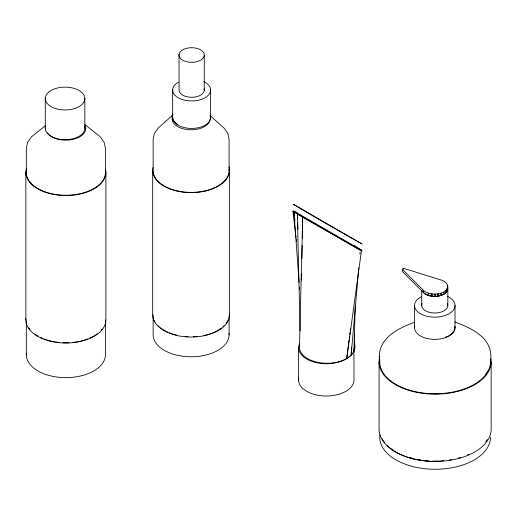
<?xml version="1.0" encoding="UTF-8"?>
<svg xmlns="http://www.w3.org/2000/svg" width="517" height="517" viewBox="0 0 517 517"><rect width="100%" height="100%" fill="white"/><g stroke="black" fill="none" stroke-linecap="round" stroke-linejoin="round"><path stroke-width="0.78" d="M301.56 280.169L301.676 273.706M301.954 258.364L302.187 245.446M302.316 238.175L302.697 217.179L292.9 211.253L296.002 237.639M353.899 351.424L355.263 305.754M447.774 286.302C446.365 294.6 434.765 295.065 428.257 293.113A13.222 7.632 0 0 1 423.442 290.334L402.31 269.247L403.79 268.394L441.311 280.059A13.054 7.535 0 0 1 446.087 282.818L447.496 285.067L447.748 289.197M351.573 347.217L351.133 355.282L358.792 267.754M349.033 340.244L346.733 358.591L361.415 250.81L292.9 211.253M349.233 338.648L349.531 336.25M349.731 334.654L350.035 332.263M350.235 330.667L350.532 328.276M359.832 254.08L360.032 252.483M447.392 286.857C448.879 296.306 434.849 297.708 428.257 295.336A13.222 7.632 0 0 1 423.442 292.557L402.31 271.47L402.31 269.247M485.263 374.702L488.597 370.062M485.676 441.796L487.344 439.469M172.911 114.936L158.228 128.029L154.441 133.315L153.142 138.989L153.142 170.448A37.967 21.921 0 0 0 192.35 192.363A37.967 21.921 0 0 0 228.999 169.02M45.69 125.463L31.621 136.688L27.672 142.194L26.322 148.108L26.322 172.419M422.169 290.761A13.054 7.535 0 0 0 428.257 295.336C435.631 298.212 450.255 295.478 447.496 285.067M402.523 269.37L403.577 268.769M414.653 322.33C396.804 328.599 375.995 339.449 379.737 361.784M435.107 393.754L440.749 393.327M440.749 460.996L435.107 461.423A55.371 31.97 0 0 1 387.155 445.441M454.844 322.007C473.081 328.696 494.11 338.771 490.478 361.784A55.371 31.97 0 0 1 433.143 393.734A55.371 31.97 0 0 1 379.879 359.515M294.787 211.511L293.533 210.884L362.049 250.448L354.268 245.711M361.415 250.81L302.697 217.179L299.472 347.288A27.685 15.982 0 0 0 328.967 363.238A27.685 15.982 0 0 0 354.604 345.201M295.485 211.899L297.585 213.056M84.833 124.487L100.124 136.688L104.079 142.194L105.423 148.108L105.423 172.419A39.55 22.832 0 0 1 64.586 195.239A39.55 22.832 0 0 1 26.406 170.933M209.902 115.459L223.997 128.029L227.79 133.315L229.083 138.989L229.083 170.448M296.189 239.242L296.474 241.639M294.419 215.977L293.979 211.976L299.072 282.444M294.593 217.579L294.948 220.778M299.421 287.245L299.595 289.649M297.546 218.82L297.32 213.999L300.125 331.042M297.734 222.833L298.038 229.257M354.41 333.581L354.843 347.288M491.15 361.784L491.15 429.091A56.043 32.351 0 0 1 435.107 461.448A56.043 32.351 0 0 1 379.071 429.091L379.071 361.784M455.018 305.469L455.018 327.688M447.838 288.809L447.838 305.469M447.483 288.143L447.483 290.367M447.205 288.796L447.205 291.019M446.378 289.947L446.378 292.17M445.938 290.47L445.938 292.693M444.013 291.918L444.013 294.134M441.512 293.023L441.512 295.246M440.607 293.281L440.607 295.504M438.616 293.759L438.616 295.983M437.485 293.921L437.485 296.138M435.463 294.07L435.463 296.293M434.299 294.089L434.299 296.306M432.154 293.921L432.154 296.144M431.165 293.811L431.165 296.034M428.257 293.113L428.257 295.336M423.442 290.334L423.442 292.557M421.723 290.392L421.723 305.469M414.544 305.469L414.544 327.688M353.964 348.542L353.964 380.027A27.679 15.982 0 0 1 324.482 395.977A27.679 15.982 0 0 1 298.845 377.953M298.613 347.747L298.613 380.04M229.554 170.448L229.554 314.853M229.083 315.654L229.083 334.842M210.626 89.99L210.626 117.482M204.247 55.642A12.654 7.309 0 0 1 184.401 61.012A12.654 7.309 0 0 1 186.269 48.398A12.654 7.309 0 0 1 204.247 55.642L204.247 90.611M179.031 54.395L179.031 89.363A12.654 7.309 0 0 0 192.214 97.286A12.654 7.309 0 0 0 204.099 88.711M172.652 89.99L172.652 117.482A18.987 10.96 0 0 0 172.814 118.91M153.142 314.853L153.142 334.842A37.967 21.921 0 0 0 192.35 356.749A37.967 21.921 0 0 0 228.999 333.413M152.67 170.448L152.67 314.853A38.439 22.192 0 0 0 192.363 337.032A38.439 22.192 0 0 0 229.47 313.405M105.901 172.419L105.901 319.92A40.022 23.11 0 0 1 64.567 343.017A40.022 23.11 0 0 1 25.934 318.414M105.423 319.92L105.423 354.785A39.55 22.832 0 0 1 64.586 377.604A39.55 22.832 0 0 1 26.406 353.292M84.84 98.553A19.775 11.419 0 0 1 55.177 108.441A19.775 11.419 0 0 1 55.177 88.665A19.775 11.419 0 0 1 84.84 98.553L84.84 128.261M45.289 98.553L45.289 128.261M26.322 320.714L26.322 354.785M25.85 172.419L25.85 319.92M454.882 327.5A19.775 11.419 0 0 1 449.092 335.572M448.472 335.914A19.775 11.419 0 0 1 445.732 337.129M384.428 442.339A55.371 31.97 0 0 1 381.947 438.397M447.793 296.519A20.241 11.684 0 0 1 449.499 313.489A20.241 11.684 0 0 1 420.062 313.489A20.241 11.684 0 0 1 421.769 296.519M454.85 326.162A20.241 11.684 0 0 1 434.784 339.372A20.241 11.684 0 0 1 414.718 326.162M447.392 303.518A13.054 7.535 0 0 1 434.784 313.011A13.054 7.535 0 0 1 422.169 303.518M490.478 437.298A55.371 31.97 0 0 1 433.143 469.242A55.371 31.97 0 0 1 379.879 435.023M490.898 358.72A56.043 32.351 0 0 1 433.097 394.122A56.043 32.351 0 0 1 379.846 356.413M468.816 454.456A55.371 31.97 0 0 1 467.355 455.083M460.563 457.48A55.371 31.97 0 0 1 458.262 458.133M451.884 459.561A55.371 31.97 0 0 1 449.441 459.975M443.941 460.653A55.371 31.97 0 0 1 441.531 460.847M437.511 461.035A55.371 31.97 0 0 1 432.71 461.035M427.882 460.789A55.371 31.97 0 0 1 426.279 460.653M420.78 459.975A55.371 31.97 0 0 1 418.337 459.561M411.959 458.133A55.371 31.97 0 0 1 409.651 457.48M393.153 449.952A55.371 31.97 0 0 1 391.821 449.027M352.297 353.195A27.679 15.982 0 0 1 351.366 354.494M350.255 355.728A27.679 15.982 0 0 1 315.7 362.501A27.679 15.982 0 0 1 299.55 343.611M84.665 126.768A19.775 11.419 0 0 1 64.412 139.674A19.775 11.419 0 0 1 45.67 126.032M105.558 169.402A40.022 23.11 0 0 1 65.213 195.523A40.022 23.11 0 0 1 26.386 168.652M102.192 328.967A39.55 22.832 0 0 1 101.216 330.176M97.254 333.82A39.55 22.832 0 0 1 93.842 336.069M93.228 336.412A39.55 22.832 0 0 1 89.254 338.338M87.838 338.913A39.55 22.832 0 0 1 85.648 339.695M84.962 339.921A39.55 22.832 0 0 1 76.871 341.853M76.109 341.976A39.55 22.832 0 0 1 73.013 342.383M69.045 342.681A39.55 22.832 0 0 1 62.699 342.681M59.526 342.461A39.55 22.832 0 0 1 55.636 341.976M54.88 341.853A39.55 22.832 0 0 1 46.789 339.921M46.097 339.695A39.55 22.832 0 0 1 43.913 338.913M42.491 338.338A39.55 22.832 0 0 1 40.442 337.407M37.909 336.069A39.55 22.832 0 0 1 35.143 334.292M30.031 329.575A39.55 22.832 0 0 1 28.706 327.726M84.975 125.773A19.775 11.419 0 0 1 71.986 139.59A19.775 11.419 0 0 1 47.409 132.817M210.096 118.845A18.987 10.96 0 0 1 189.868 129.78A18.987 10.96 0 0 1 172.29 117.411M227.79 320.527A37.967 21.921 0 0 1 226.401 322.944M223.997 325.813A37.967 21.921 0 0 1 222.963 326.789M221.237 328.198A37.967 21.921 0 0 1 217.961 330.357M217.321 330.718A37.967 21.921 0 0 1 210.865 333.575M210.096 333.84A37.967 21.921 0 0 1 203.31 335.611M197.21 336.489A37.967 21.921 0 0 1 193.397 336.735M188.065 336.703A37.967 21.921 0 0 1 185.015 336.489M176.581 335.106A37.967 21.921 0 0 1 172.129 333.84M171.36 333.575A37.967 21.921 0 0 1 169.098 332.715M167.637 332.082A37.967 21.921 0 0 1 164.904 330.718M164.264 330.357A37.967 21.921 0 0 1 160.393 327.739M159.262 326.789A37.967 21.921 0 0 1 158.228 325.813M155.068 321.742A37.967 21.921 0 0 1 154.441 320.527M229.037 166.829A38.439 22.192 0 0 1 191.742 192.641A38.439 22.192 0 0 1 153 167.553M177.686 124.545A18.987 10.96 0 0 1 172.775 113.96M175.056 122.148A18.541 10.702 0 0 1 172.73 115.394M210.257 115.336A18.987 10.96 0 0 1 195.949 128.151A18.987 10.96 0 0 1 173.298 120.319M203.847 81.596A18.987 10.96 0 0 1 205.818 97.28A18.987 10.96 0 0 1 178.611 97.959A18.987 10.96 0 0 1 178.216 82.242M294.787 205.055L293.533 204.428L327.461 224.397L362.049 243.985L294.787 205.055"/></g></svg>
